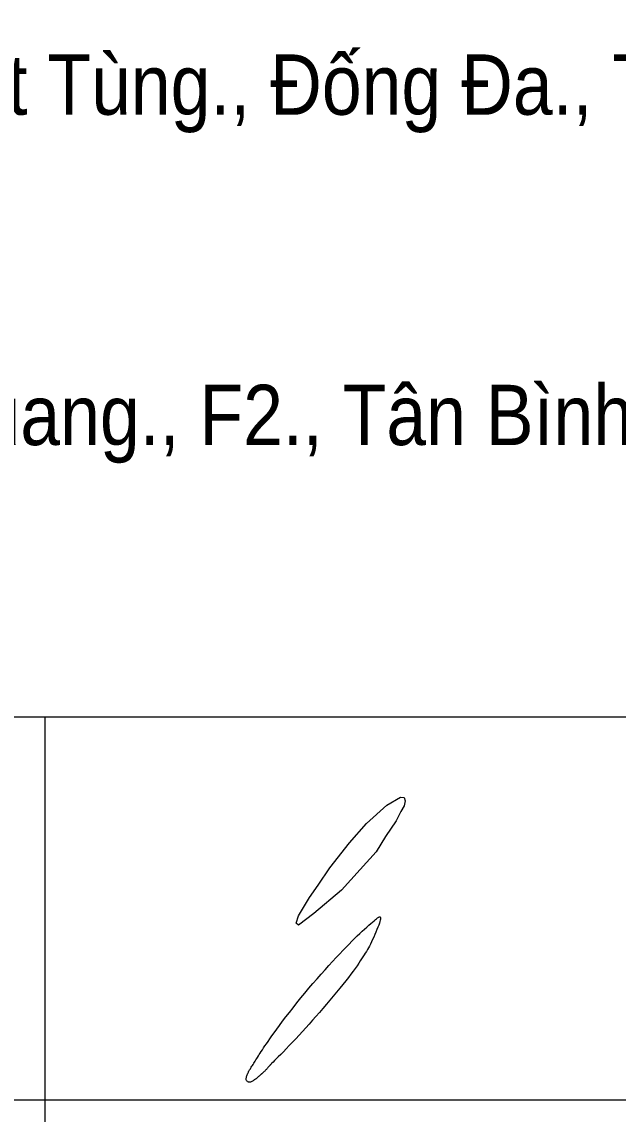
# Model space of a CAD drawing. Header units: metres. Extents: x 568006 to 1139366, y 2064802 to 4131555.
# Drawn here: x 570124.6 to 570163, y 2065797.7 to 2065868.1 of the extents above; entities that cross this region are included whole.
import ezdxf

# ---------------------------------------------------------------- set-up
doc = ezdxf.new("R2010")
doc.units = ezdxf.units.M
doc.linetypes.add('CENTER', pattern=[2, 1.25, -0.25, 0.25, -0.25])
doc.layers.get('0').update_dxf_attribs({"linetype": 'CONTINUOUS'})
doc.layers.get('DEFPOINTS').update_dxf_attribs({"color": 152, "linetype": 'CONTINUOUS'})
for name, color, linetype, lineweight in [('A-KY HIEU', 34, 'CONTINUOUS', 20), ('A-TEXT', 7, 'CONTINUOUS', 18), ('E- RANH GIOI', 1, 'CENTER', 13)]:
    doc.layers.add(name, color=color, linetype=linetype, lineweight=lineweight)
doc.styles.add('ARIAL', font='arial.ttf', dxfattribs={"height": 5})

# ---------------------------------------------------------------- blocks, each defined once
blk = doc.blocks.new('dangquang')
for points in [[(-6.788, 4.97), (-7.202, 4.355), (-7.577, 3.746), (-8.209, 3.046), (-8.941, 2.234), (-10.04, 1.307), (-10.642, 0.855), (-10.744, 0.925), (-10.639, 1.218), (-10.215, 1.948), (-9.865, 2.432), (-9.403, 3.12), (-8.623, 4.107), (-7.963, 4.868), (-7.151, 5.597), (-6.616, 5.906), (-6.47, 5.897), (-6.428, 5.763), (-6.47, 5.566), (-6.603, 5.339)], [(-8.209, 3.046), (-8.941, 2.234), (-10.04, 1.307), (-10.642, 0.855), (-10.744, 0.925), (-10.639, 1.218), (-10.215, 1.948), (-9.865, 2.432), (-9.403, 3.12), (-8.623, 4.107), (-7.963, 4.868), (-7.151, 5.597), (-6.616, 5.906), (-6.47, 5.897), (-6.428, 5.763), (-6.47, 5.566), (-6.603, 5.339), (-6.788, 4.97), (-7.202, 4.355), (-7.577, 3.746)], [(-6.616, 5.906), (-6.47, 5.897), (-6.428, 5.763), (-6.47, 5.566), (-6.603, 5.339), (-6.788, 4.97), (-7.202, 4.355), (-7.577, 3.746), (-8.209, 3.046), (-8.941, 2.234), (-10.04, 1.307), (-10.642, 0.855), (-10.744, 0.925), (-10.639, 1.218), (-10.215, 1.948), (-9.865, 2.432), (-9.403, 3.12), (-8.623, 4.107), (-7.963, 4.868), (-7.151, 5.597)], [(-7.446, 0.928), (-7.472, 0.853), (-7.505, 0.768), (-7.542, 0.676), (-7.583, 0.578), (-7.626, 0.478), (-7.671, 0.379), (-7.715, 0.282), (-7.759, 0.191), (-7.801, 0.106), (-7.842, 0.028), (-7.881, -0.045), (-7.921, -0.116), (-7.962, -0.185), (-8.004, -0.254), (-8.049, -0.325), (-8.097, -0.399), (-8.148, -0.479), (-8.204, -0.564), (-8.265, -0.654), (-8.332, -0.752), (-8.406, -0.856), (-8.486, -0.967), (-8.575, -1.087), (-8.672, -1.214), (-8.778, -1.35), (-8.892, -1.494), (-9.013, -1.643), (-9.14, -1.797), (-9.271, -1.955), (-9.406, -2.115), (-9.542, -2.275), (-9.68, -2.436), (-9.817, -2.595), (-9.954, -2.751), (-10.09, -2.906), (-10.225, -3.058), (-10.36, -3.208), (-10.493, -3.355), (-10.625, -3.498), (-10.756, -3.638), (-10.885, -3.774), (-11.01, -3.906), (-11.131, -4.03), (-11.245, -4.147), (-11.35, -4.254), (-11.445, -4.35), (-11.529, -4.433), (-11.598, -4.502), (-11.653, -4.557), (-11.694, -4.598), (-11.725, -4.629), (-11.746, -4.65), (-11.76, -4.665), (-11.77, -4.675), (-11.777, -4.684), (-11.784, -4.692), (-11.792, -4.703), (-11.802, -4.715), (-11.813, -4.729), (-11.826, -4.744), (-11.839, -4.76), (-11.853, -4.778), (-11.868, -4.795), (-11.884, -4.813), (-11.899, -4.831), (-11.915, -4.848), (-11.931, -4.865), (-11.948, -4.882), (-11.964, -4.898), (-11.98, -4.914), (-11.997, -4.93), (-12.013, -4.944), (-12.028, -4.959), (-12.044, -4.972), (-12.059, -4.985), (-12.073, -4.997), (-12.085, -5.007), (-12.097, -5.017), (-12.107, -5.025), (-12.115, -5.033), (-12.122, -5.038), (-12.127, -5.043), (-12.132, -5.048), (-12.136, -5.052), (-12.142, -5.058), (-12.149, -5.065), (-12.158, -5.073), (-12.17, -5.084), (-12.185, -5.098), (-12.203, -5.114), (-12.224, -5.133), (-12.247, -5.153), (-12.272, -5.174), (-12.298, -5.195), (-12.325, -5.217), (-12.352, -5.239), (-12.379, -5.259), (-12.407, -5.279), (-12.434, -5.297), (-12.461, -5.313), (-12.488, -5.326), (-12.515, -5.338), (-12.541, -5.346), (-12.567, -5.351), (-12.592, -5.352), (-12.617, -5.349), (-12.639, -5.343), (-12.66, -5.333), (-12.678, -5.319), (-12.693, -5.302), (-12.704, -5.281), (-12.711, -5.256), (-12.713, -5.228), (-12.71, -5.197), (-12.705, -5.164), (-12.696, -5.13), (-12.686, -5.096), (-12.674, -5.063), (-12.662, -5.031), (-12.65, -5.002), (-12.638, -4.977), (-12.627, -4.953), (-12.616, -4.932), (-12.605, -4.911), (-12.593, -4.891), (-12.58, -4.869), (-12.566, -4.846), (-12.55, -4.821), (-12.532, -4.792), (-12.511, -4.76), (-12.489, -4.725), (-12.465, -4.688), (-12.44, -4.648), (-12.414, -4.606), (-12.386, -4.562), (-12.358, -4.517), (-12.328, -4.47), (-12.298, -4.422), (-12.267, -4.372), (-12.233, -4.318), (-12.198, -4.262), (-12.159, -4.203), (-12.118, -4.139), (-12.074, -4.071), (-12.026, -3.998), (-11.973, -3.92), (-11.914, -3.834), (-11.85, -3.74), (-11.777, -3.637), (-11.696, -3.523), (-11.606, -3.398), (-11.505, -3.26), (-11.394, -3.11), (-11.272, -2.947), (-11.141, -2.775), (-11.003, -2.595), (-10.858, -2.409), (-10.707, -2.218), (-10.552, -2.026), (-10.394, -1.833), (-10.234, -1.642), (-10.073, -1.453), (-9.913, -1.268), (-9.753, -1.087), (-9.597, -0.912), (-9.443, -0.743), (-9.295, -0.581), (-9.152, -0.427), (-9.016, -0.282), (-8.887, -0.146), (-8.764, -0.017), (-8.646, 0.103), (-8.533, 0.217), (-8.425, 0.324), (-8.321, 0.426), (-8.221, 0.521), (-8.125, 0.612), (-8.032, 0.697), (-7.944, 0.776), (-7.862, 0.849), (-7.786, 0.915), (-7.717, 0.974), (-7.655, 1.026), (-7.602, 1.07), (-7.558, 1.106), (-7.522, 1.135), (-7.493, 1.156), (-7.47, 1.171), (-7.452, 1.18), (-7.439, 1.185), (-7.428, 1.184), (-7.419, 1.18), (-7.411, 1.172), (-7.405, 1.16), (-7.401, 1.142), (-7.401, 1.118), (-7.404, 1.085), (-7.412, 1.043), (-7.426, 0.992)]]:
    blk.add_lwpolyline(points, close=True)
blk = doc.blocks.new('A$C33BC4D2A')
at = {"layer": 'A-KY HIEU', "color": 0}
for p, q in [((353.662, -181.132), (414.985, -181.132)), ((384.324, -239.535), (384.324, -181.132)), ((353.662, -192.813), (414.985, -192.813))]:
    blk.add_line(p, q, dxfattribs=at)
at = {"layer": 'A-KY HIEU', "color": 0, "const_width": 1.022}
blk.add_lwpolyline([(14.345, -292.097), (14.345, -4.903), (414.985, -4.903), (414.985, -292.097)], close=True, dxfattribs=at)
at = {"layer": 'DEFPOINTS', "color": 125}
blk.add_lwpolyline([(0, -297), (420, -297), (420, 0), (0, 0)], close=True, dxfattribs=at)
at = {"layer": 'A-TEXT', "xscale": 0.7716810816000003, "yscale": 0.7716810816000003, "zscale": 0.7716810816000003}
blk.add_blockref('dangquang', (400.264, -188.141), dxfattribs=at)
at = {"layer": 'A-TEXT', "style": 'ARIAL', "width": 0.85}
for s, p in [('Trụ sở chính: Số 4., Tôn Thất Tùng., Đống Đa., TP. Hà Nội', (355.151, -162.772)), ('Chi nhánh HCM: 34., Phổ Quang., F2., Tân Bình., TP. HCM', (355.151, -172.846))]:
    blk.add_text(s, height=1.83967, dxfattribs=at).set_placement(p)

msp = doc.modelspace()

# ---------------------------------------------------------------- block references
at = {"layer": 'E- RANH GIOI', "extrusion": (-2.4685e-06, 4.62064e-06, 1), "xscale": 2.114336868039268, "yscale": 2.114336868039268, "zscale": 2.114336868039268}
msp.add_blockref('A$C33BC4D2A', (569313.502, 2066206.266, 8.139), dxfattribs=at)

doc.saveas('drawing.dxf')
